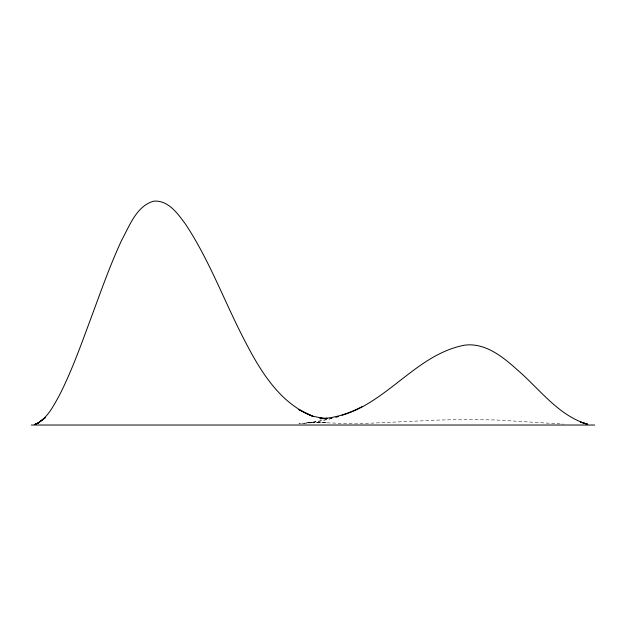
<?xml version="1.0" encoding="UTF-8"?>
<svg xmlns="http://www.w3.org/2000/svg" width="626" height="626" viewBox="0 0 626 626"><rect width="100%" height="100%" fill="white"/><g stroke="black" fill="none" stroke-linecap="round" stroke-linejoin="round"><path stroke-width="0.47" stroke-dasharray="3.13 2.35" d="M313 422.284L333.243 418.129L320.042 421.142L298.915 423.865L313 422.573L305.957 422.855L327.085 422.667L313 422.284L355.255 423.88L439.765 420.023L467.935 419.42L496.105 419.999L563.713 424.115"/><path stroke-width="0.94" d="M38.343 422.949L45.385 417.558L38.343 422.949L34.821 424.491L38.343 423.074L34.821 424.483C47.091 419.224 53.257 406.235 59.47 395.186C72.107 370.24 81.427 343.799 91.161 317.632C100.896 291.426 110.113 264.954 121.968 239.601C129.793 225.454 136.499 206.048 153.66 201.181C168.104 199.851 177.761 213.654 185.351 223.897C209.42 260.15 224.327 301.466 244.336 339.918C260.033 370.467 279.478 403.191 313 416.415L298.915 409.607L305.957 413.379L313 416.259L324.268 418.544M342.046 415.249C388.104 401.712 416.752 354.402 464.414 345.2C485.111 342.391 502.842 356.812 517.232 369.786C539.589 388.863 558.243 415.672 587.658 424.287L580.615 422.112L587.658 424.264M362.298 406.564C349.191 413.277 334.894 418.317 320.042 418.684L327.085 418.348L320.042 418.121L323.564 418.614M335.888 417.315L338.525 416.447M31.3 425.023L594.7 425.023"/></g></svg>
